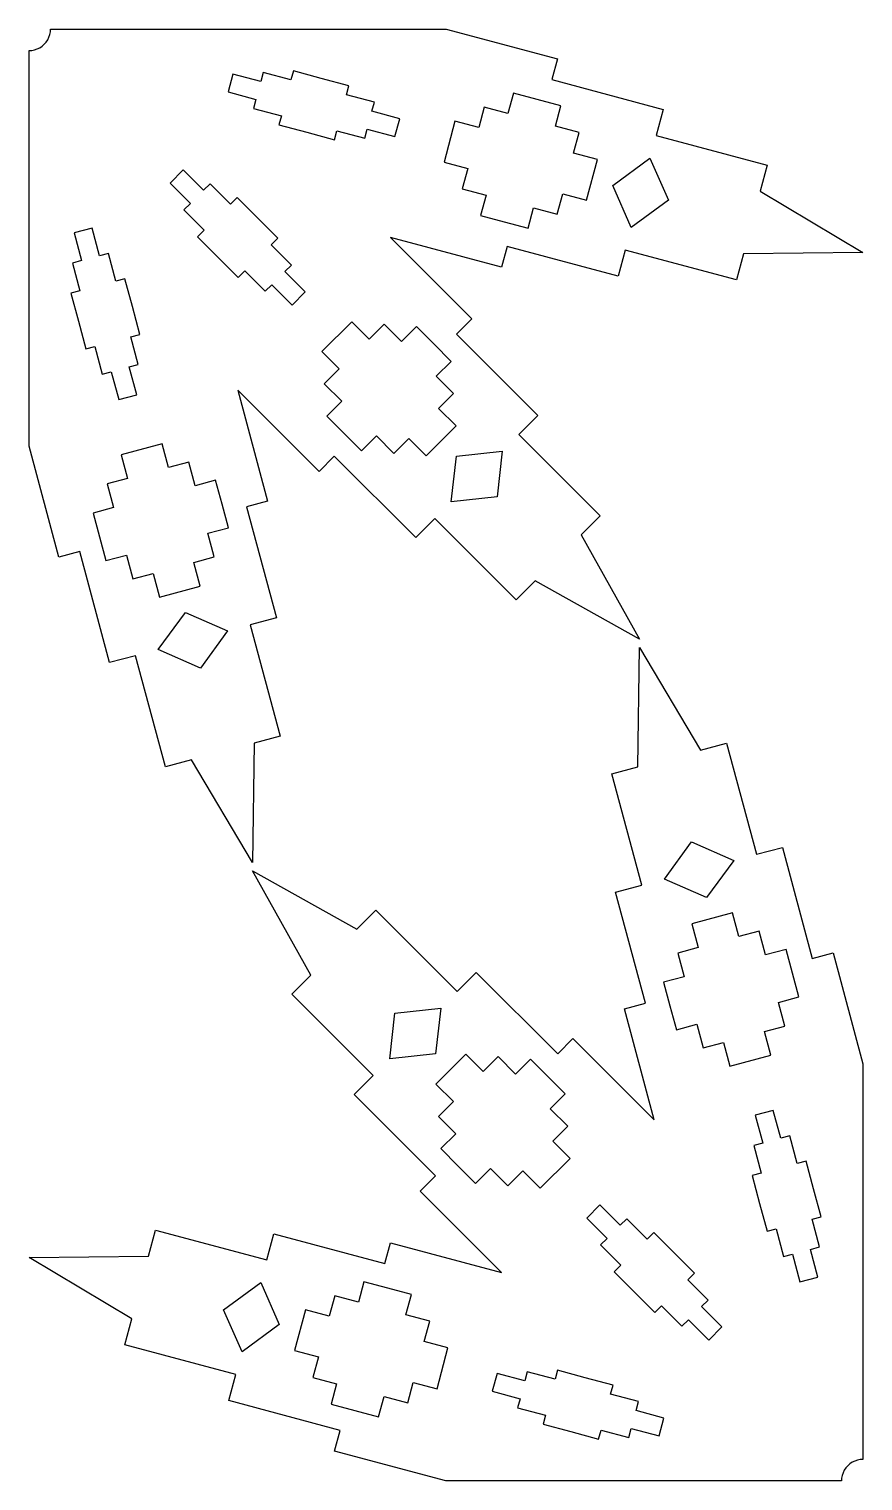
# Model space of a CAD drawing. Header units: metres. Extents: x 10 to 1208, y -2097 to -10.
import ezdxf

# ---------------------------------------------------------------- set-up
doc = ezdxf.new("R2010")
doc.units = ezdxf.units.M

msp = doc.modelspace()

# ---------------------------------------------------------------- linework, layer by layer
at = {"layer": 'CONTOUR'}
for points in [[(609.33, -10), (768.97, -52.78), (760.94, -82.74), (920.58, -125.52), (910.55, -162.98), (1070.19, -205.75), (1060.15, -243.21), (1207.75, -330.94), (1036.06, -333.11), (1026.03, -370.57), (866.39, -327.79), (856.35, -365.25), (696.71, -322.48), (688.68, -352.44), (529.04, -309.67), (645.9, -426.53), (623.97, -448.47), (740.83, -565.33), (713.41, -592.76), (830.27, -709.62), (802.85, -737.04), (886.81, -886.81), (737.04, -802.85), (709.62, -830.27), (592.76, -713.41), (565.33, -740.83), (448.47, -623.97), (426.53, -645.9), (309.67, -529.04), (352.44, -688.68), (322.48, -696.71), (365.25, -856.35), (327.79, -866.39), (370.57, -1026.03), (333.11, -1036.06), (330.94, -1207.75), (243.21, -1060.15), (205.75, -1070.19), (162.98, -910.55), (125.52, -920.58), (82.74, -760.94), (52.78, -768.97), (10, -609.33), (10, -41), (14.05, -40.73), (18.02, -39.94), (21.86, -38.64), (25.5, -36.85), (28.87, -34.59), (31.92, -31.92), (34.59, -28.87), (36.85, -25.5), (38.64, -21.86), (39.94, -18.02), (40.73, -14.05), (41, -10)], [(608.41, -2096.56), (448.77, -2053.78), (456.8, -2023.82), (297.16, -1981.04), (307.2, -1943.58), (147.56, -1900.81), (157.6, -1863.35), (10, -1775.62), (181.68, -1773.45), (191.72, -1735.99), (351.36, -1778.77), (361.4, -1741.31), (521.04, -1784.08), (529.07, -1754.12), (688.71, -1796.89), (571.85, -1680.03), (593.78, -1658.09), (476.92, -1541.23), (504.34, -1513.81), (387.47, -1396.94), (414.89, -1369.52), (330.94, -1219.75), (480.71, -1303.71), (508.13, -1276.29), (624.99, -1393.15), (652.41, -1365.73), (769.28, -1482.59), (791.22, -1460.66), (908.08, -1577.52), (865.31, -1417.88), (895.27, -1409.85), (852.5, -1250.21), (889.96, -1240.17), (847.18, -1080.53), (884.64, -1070.5), (886.81, -898.81), (974.54, -1046.41), (1012, -1036.37), (1054.77, -1196.01), (1092.23, -1185.98), (1135.01, -1345.62), (1164.97, -1337.59), (1207.75, -1497.23), (1207.75, -2065.56), (1203.7, -2065.83), (1199.72, -2066.62), (1195.88, -2067.92), (1192.25, -2069.71), (1188.88, -2071.97), (1185.83, -2074.64), (1183.15, -2077.69), (1180.9, -2081.06), (1179.11, -2084.7), (1177.8, -2088.54), (1177.01, -2092.51), (1176.75, -2096.56)]]:
    msp.add_lwpolyline(points, close=True, dxfattribs=at)
at = {"layer": 'HOLES'}
for points in [[(296, -100.47), (335.92, -111.17), (332.46, -124.08), (372.39, -134.78), (368.93, -147.69), (408.85, -158.38), (448.78, -169.08), (452.24, -156.17), (492.16, -166.87), (495.62, -153.96), (535.55, -164.66), (542.46, -138.84), (502.54, -128.14), (506, -115.23), (466.07, -104.53), (469.53, -91.62), (429.61, -80.92), (389.68, -70.22), (386.22, -83.14), (346.3, -72.44), (342.84, -85.35), (302.92, -74.65)], [(606.01, -201.11), (640.11, -210.25), (632.26, -239.56), (666.36, -248.7), (658.51, -278.01), (692.61, -287.15), (726.71, -296.28), (734.57, -266.97), (768.67, -276.11), (776.52, -246.8), (810.63, -255.94), (826.33, -197.32), (792.23, -188.18), (800.08, -158.88), (765.98, -149.74), (773.83, -120.43), (739.73, -111.29), (705.63, -102.15), (697.78, -131.46), (663.67, -122.32), (655.82, -151.63), (621.72, -142.5)], [(848.42, -234.65), (901.72, -195.45), (928.27, -256.05), (874.98, -295.26)], [(212.45, -231.35), (241.67, -260.57), (232.22, -270.03), (261.45, -299.25), (252, -308.7), (281.23, -337.93), (310.45, -367.16), (319.9, -357.71), (349.13, -386.93), (358.58, -377.48), (387.81, -406.71), (406.71, -387.81), (377.48, -358.58), (386.93, -349.13), (357.71, -319.9), (367.16, -310.45), (337.93, -281.23), (308.7, -252), (299.25, -261.45), (270.03, -232.22), (260.57, -241.67), (231.35, -212.45)], [(74.65, -302.92), (85.35, -342.84), (72.44, -346.3), (83.14, -386.22), (70.22, -389.68), (80.92, -429.61), (91.62, -469.53), (104.53, -466.07), (115.23, -506), (128.14, -502.54), (138.84, -542.46), (164.66, -535.55), (153.96, -495.62), (166.87, -492.16), (156.17, -452.24), (169.08, -448.78), (158.38, -408.85), (147.69, -368.93), (134.78, -372.39), (124.08, -332.46), (111.17, -335.92), (100.47, -296)], [(430.6, -473.52), (455.57, -498.48), (434.11, -519.94), (459.08, -544.9), (437.62, -566.36), (462.59, -591.32), (487.55, -616.29), (509.01, -594.83), (533.97, -619.79), (555.43, -598.34), (580.39, -623.3), (623.3, -580.39), (598.34, -555.43), (619.79, -533.97), (594.83, -509.01), (616.29, -487.55), (591.32, -462.59), (566.36, -437.62), (544.9, -459.08), (519.94, -434.11), (498.48, -455.57), (473.52, -430.6)], [(142.5, -621.72), (151.63, -655.82), (122.32, -663.67), (131.46, -697.78), (102.15, -705.63), (111.29, -739.73), (120.43, -773.83), (149.74, -765.98), (158.88, -800.08), (188.18, -792.23), (197.32, -826.33), (255.94, -810.63), (246.8, -776.52), (276.11, -768.67), (266.97, -734.57), (296.28, -726.71), (287.15, -692.61), (278.01, -658.51), (248.7, -666.36), (239.56, -632.26), (210.25, -640.11), (201.11, -606.01)], [(623.77, -623.77), (689.53, -616.46), (682.22, -682.22), (616.46, -689.53)], [(234.65, -848.42), (295.26, -874.98), (256.05, -928.27), (195.45, -901.72)], [(983.09, -1258.14), (922.49, -1231.58), (961.7, -1178.29), (1022.3, -1204.84)], [(1075.25, -1484.84), (1066.11, -1450.74), (1095.42, -1442.89), (1086.29, -1408.78), (1115.59, -1400.93), (1106.46, -1366.83), (1097.32, -1332.73), (1068.01, -1340.58), (1058.87, -1306.48), (1029.56, -1314.33), (1020.43, -1280.23), (961.81, -1295.93), (970.95, -1330.04), (941.64, -1337.89), (950.77, -1371.99), (921.47, -1379.85), (930.6, -1413.95), (939.74, -1448.05), (969.05, -1440.2), (978.19, -1474.3), (1007.5, -1466.45), (1016.63, -1500.55)], [(593.98, -1482.79), (528.22, -1490.1), (535.53, -1424.34), (601.29, -1417.03)], [(787.14, -1633.05), (762.18, -1608.08), (783.63, -1586.62), (758.67, -1561.66), (780.13, -1540.2), (755.16, -1515.24), (730.2, -1490.27), (708.74, -1511.73), (683.78, -1486.77), (662.32, -1508.22), (637.36, -1483.26), (594.44, -1526.17), (619.41, -1551.13), (597.95, -1572.59), (622.92, -1597.55), (601.46, -1619.01), (626.43, -1643.97), (651.39, -1668.94), (672.85, -1647.48), (697.81, -1672.45), (719.27, -1650.99), (744.23, -1675.96)], [(1143.1, -1803.65), (1132.4, -1763.72), (1145.31, -1760.26), (1134.61, -1720.34), (1147.52, -1716.88), (1136.83, -1676.95), (1126.13, -1637.03), (1113.22, -1640.49), (1102.52, -1600.56), (1089.61, -1604.02), (1078.91, -1564.1), (1053.09, -1571.01), (1063.79, -1610.94), (1050.88, -1614.4), (1061.58, -1654.32), (1048.67, -1657.78), (1059.36, -1697.71), (1070.06, -1737.63), (1082.97, -1734.17), (1093.67, -1774.1), (1106.58, -1770.64), (1117.28, -1810.56)], [(1005.3, -1875.21), (976.08, -1845.99), (985.53, -1836.54), (956.3, -1807.31), (965.75, -1797.86), (936.52, -1768.63), (907.3, -1739.4), (897.85, -1748.85), (868.62, -1719.63), (859.17, -1729.08), (829.94, -1699.85), (811.04, -1718.75), (840.27, -1747.98), (830.81, -1757.43), (860.04, -1786.66), (850.59, -1796.11), (879.82, -1825.34), (909.05, -1854.56), (918.5, -1845.11), (947.72, -1874.34), (957.17, -1864.89), (986.4, -1894.11)], [(369.32, -1871.91), (316.03, -1911.11), (289.47, -1850.51), (342.77, -1811.3)], [(611.74, -1905.45), (577.63, -1896.31), (585.49, -1867), (551.38, -1857.86), (559.24, -1828.55), (525.14, -1819.42), (491.03, -1810.28), (483.18, -1839.59), (449.08, -1830.45), (441.22, -1859.76), (407.12, -1850.62), (391.41, -1909.24), (425.52, -1918.38), (417.66, -1947.68), (451.77, -1956.82), (443.91, -1986.13), (478.02, -1995.27), (512.12, -2004.41), (519.97, -1975.1), (554.07, -1984.24), (561.93, -1954.93), (596.03, -1964.06)], [(921.75, -2006.09), (881.83, -1995.39), (885.29, -1982.48), (845.36, -1971.79), (848.82, -1958.88), (808.9, -1948.18), (768.97, -1937.48), (765.51, -1950.39), (725.59, -1939.69), (722.13, -1952.6), (682.2, -1941.9), (675.28, -1967.72), (715.21, -1978.42), (711.75, -1991.33), (751.67, -2002.03), (748.21, -2014.94), (788.14, -2025.64), (828.06, -2036.34), (831.52, -2023.43), (871.45, -2034.12), (874.91, -2021.21), (914.83, -2031.91)]]:
    msp.add_lwpolyline(points, close=True, dxfattribs=at)

doc.saveas('drawing.dxf')
